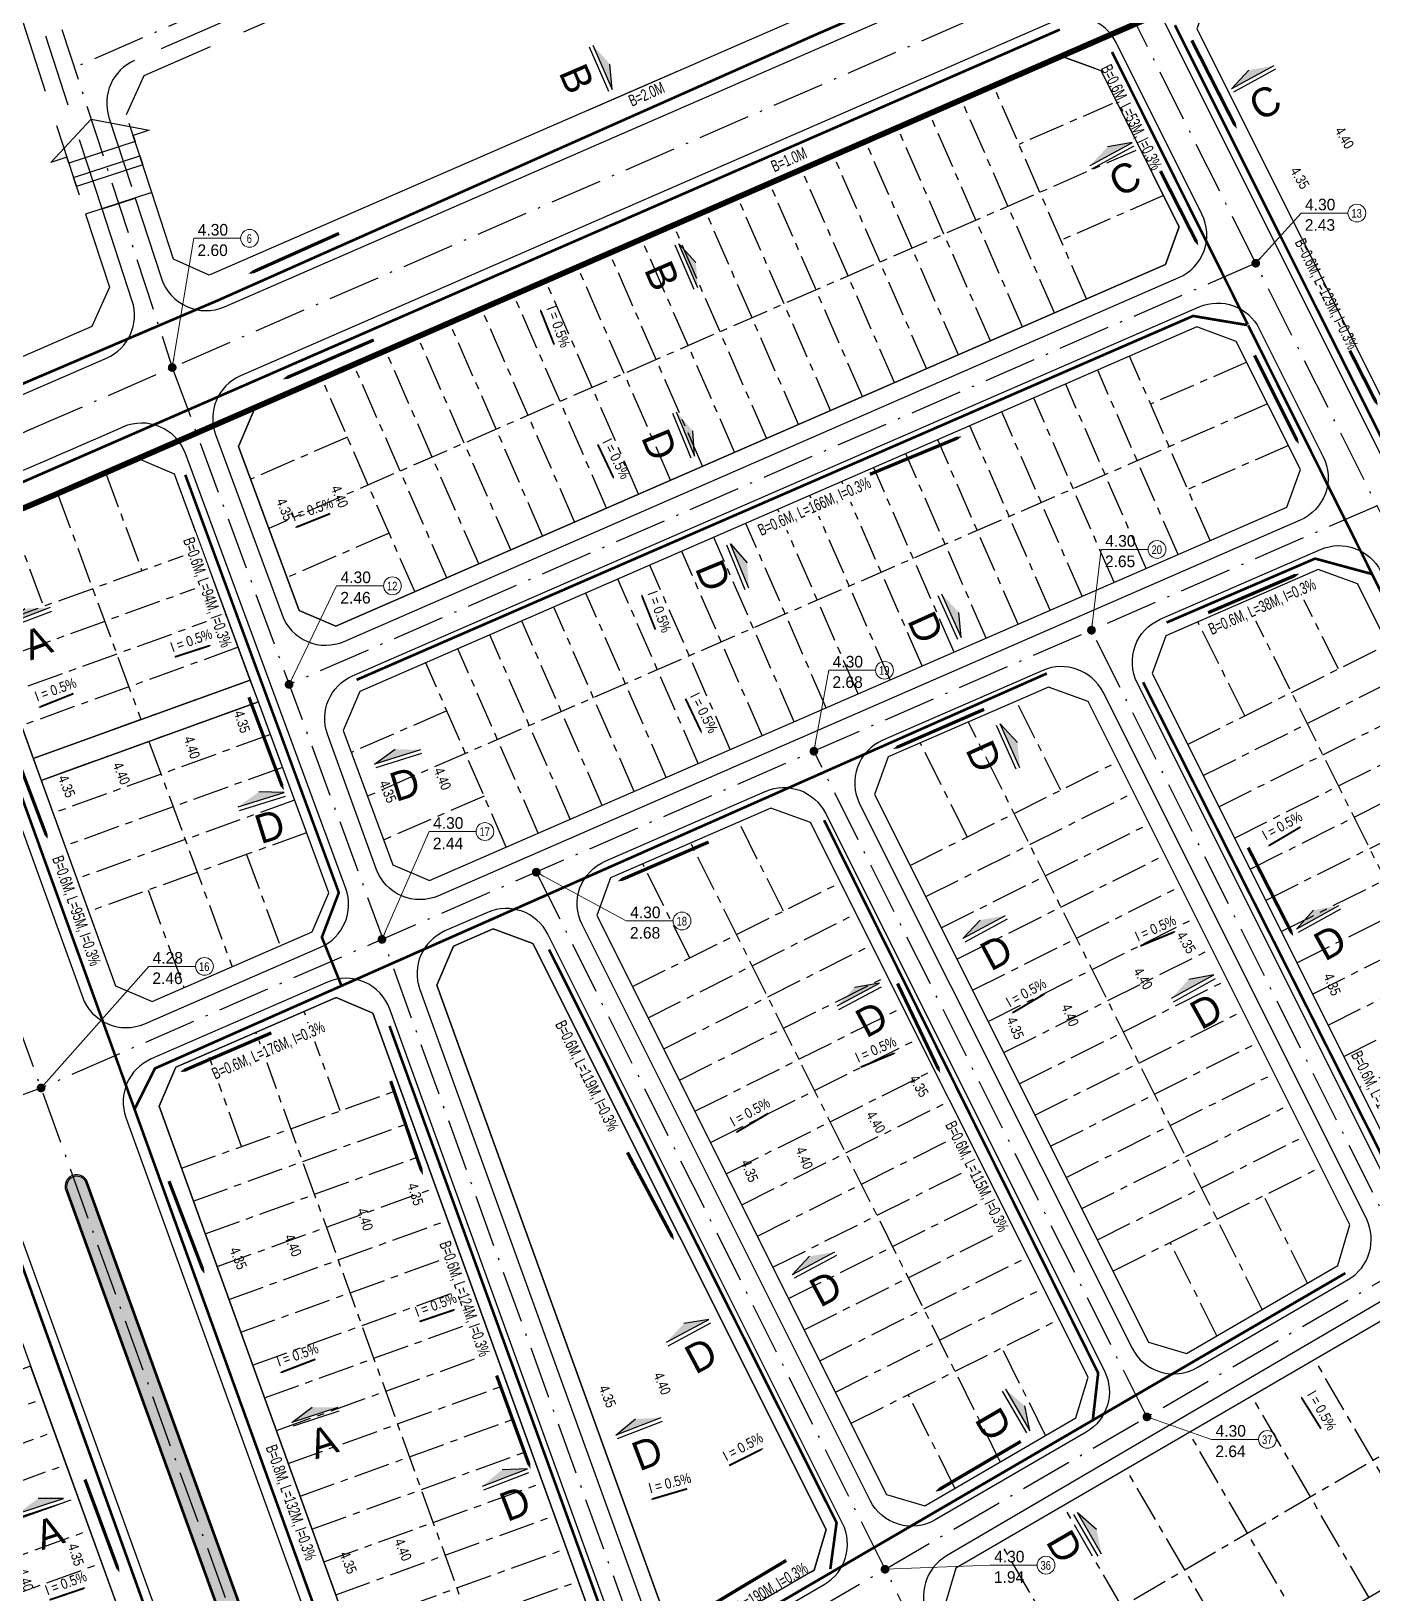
# Model space of a CAD drawing. Header units: metres. Extents: x 563124 to 573994, y 2062953 to 2068466.
# Drawn here: x 568637 to 568867.5, y 2066259.2 to 2066527.8 of the extents above; entities that cross this region are included whole.
import ezdxf
from ezdxf.enums import TextEntityAlignment as Align

# ---------------------------------------------------------------- set-up
doc = ezdxf.new("R2010")
doc.units = ezdxf.units.M
for name, pattern in [('ACAD_ISO10W100', [18.5, 12, -3, 0.5, -3]), ('CENTER', [2, 1.25, -0.25, 0.25, -0.25]), ('HIDDEN', [0.375, 0.25, -0.125])]:
    doc.linetypes.add(name, pattern=pattern)
for name, color, linetype in [('BoThamCo', 94, 'CONTINUOUS'), ('ChiaLo', 128, 'CENTER'), ('datOBt', 42, 'CONTINUOUS'), ('datOlienke', 42, 'CONTINUOUS'), ('do doc SN', 3, 'CONTINUOUS'), ('hacth sdd', 8, 'CONTINUOUS'), ('LogDg', 7, 'CONTINUOUS'), ('LogDg phu', 7, 'CONTINUOUS'), ('MC', 7, 'CONTINUOUS'), ('Nut tim', 7, 'CONTINUOUS'), ('RANHGIOI', 2, 'HIDDEN'), ('thoatnuoc', 3, 'CONTINUOUS'), ('TimDg', 222, 'CONTINUOUS'), ('TNuoc', 7, 'CONTINUOUS'), ('ViaHeS', 32, 'CONTINUOUS'), ('ViaHeSphu', 32, 'CONTINUOUS')]:
    doc.layers.add(name, color=color, linetype=linetype)
doc.layers.add('caodotimduong', color=5, linetype='CONTINUOUS', lineweight=15)
doc.layers.add('TN', color=3, linetype='CONTINUOUS', lineweight=5)
doc.styles.add('IN', font='VHARIALN.ttf')
doc.styles.add('solo', font='VHARIALN.ttf')
doc.styles.add('STYLE3', font='VHBODO.ttf', dxfattribs={"width": 0.8, "height": 2.2})
doc.styles.add('text', font='VHARIALN.ttf')
doc.styles.add('VnBlackH', font='VHBLACK.ttf')
doc.linetypes.add('TN_WATER_SUPPLY', pattern='A,0.5,-0.2,["TN",Standard,S=0.1,R=0,X=-0.1,Y=-0.05],-0.2', length=0.9)
doc.dimstyles.new('kichthuocnut', dxfattribs={"dimtxt": 1.1, "dimasz": 0.5, "dimexe": 0.5, "dimexo": 0.5, "dimgap": 0.5, "dimtad": 1, "dimzin": 0, "dimdsep": 46, "dimtxsty": 'solo', "dimblk": 'BOXFILLED', "dimcen": 0.09, "dimdle": 1, "dimclrd": 256, "dimclre": 256, "dimclrt": 7, "dimadec": 0, "dimazin": 0, "dimtfac": 1, "dimtix": 1, "dimtofl": 0, "dimtmove": 1, "dimatfit": 3, "dimldrblk": 'ARCHTICK', "dimfxl": 1, "dimtfill": 1, "dimtfillclr": 2, "dimtolj": 1, "dimtzin": 0, "dimlwd": -1, "dimlwe": -1, "dimarcsym": 0})

# ---------------------------------------------------------------- blocks, each defined once
blk = doc.blocks.new('b')
at = {"layer": 'MC', "linetype": 'Continuous', "extrusion": (3.39823e-17, -4.39919e-09, 1)}
blk.add_hatch(color=6, dxfattribs=at).paths.add_polyline_path([(-717, 264), (-554, 209), (-880, 209)])
at = {"layer": 'MC', "linetype": 'Continuous', "extrusion": (-3.39823e-17, -4.39919e-09, 1)}
blk.add_hatch(color=6, dxfattribs=at).paths.add_polyline_path([(747, 264), (584, 209), (910, 209)])
at = {"layer": 'MC', "color": 6, "linetype": 'Continuous'}
for p, q in [((-554, 209, 0), (-717, 264, 0)), ((584, 209, 0), (747, 264, 0)), ((-880, 209, 0), (-554, 209, 0)), ((-880, 182, 0), (-554, 182, 0)), ((910, 209, 0), (584, 209, 0)), ((910, 182, 0), (584, 182, 0))]:
    blk.add_line(p, q, dxfattribs=at)
at = {"layer": 'MC', "style": 'VnBlackH'}
for rotation, p in [(0, (-716, -79)), (360, (738, -79))]:
    blk.add_text('b', height=197, rotation=rotation, dxfattribs=at).set_placement(p, align=Align.CENTER)
blk = doc.blocks.new('a')
at = {"layer": 'MC', "linetype": 'Continuous', "extrusion": (3.39823e-17, -4.39919e-09, 1)}
blk.add_hatch(color=6, dxfattribs=at).paths.add_polyline_path([(-964, 96), (-801, 42), (-1127, 42)])
at = {"layer": 'MC', "linetype": 'Continuous', "extrusion": (-3.39823e-17, -4.39919e-09, 1)}
blk.add_hatch(color=6, dxfattribs=at).paths.add_polyline_path([(992, 102), (829, 47), (1155, 47)])
at = {"layer": 'MC', "color": 6, "linetype": 'Continuous'}
for p, q in [((-1127, 42, 0), (-801, 42, 0)), ((-1127, 15, 0), (-801, 15, 0)), ((-801, 42, 0), (-964, 96, 0)), ((829, 47, 0), (992, 102, 0)), ((1155, 47, 0), (829, 47, 0)), ((1155, 20, 0), (829, 20, 0))]:
    blk.add_line(p, q, dxfattribs=at)
at = {"layer": 'MC', "style": 'VnBlackH'}
for rotation, p in [(0, (-963, -246)), (360, (990, -241))]:
    blk.add_text('a', height=197, rotation=rotation, dxfattribs=at).set_placement(p, align=Align.CENTER)
blk = doc.blocks.new('d')
at = {"layer": 'MC', "linetype": 'Continuous', "extrusion": (3.39823e-17, -4.39919e-09, 1)}
blk.add_hatch(color=6, dxfattribs=at).paths.add_polyline_path([(-489, 247), (-326, 193), (-652, 193)])
at = {"layer": 'MC', "linetype": 'Continuous', "extrusion": (-3.39823e-17, -4.39919e-09, 1)}
blk.add_hatch(color=6, dxfattribs=at).paths.add_polyline_path([(600, 247), (437, 193), (763, 193)])
at = {"layer": 'MC', "color": 6, "linetype": 'Continuous'}
for p, q in [((-326, 193, 0), (-489, 247, 0)), ((437, 193, 0), (600, 247, 0)), ((-652, 193, 0), (-326, 193, 0)), ((-652, 166, 0), (-326, 166, 0)), ((763, 193, 0), (437, 193, 0)), ((763, 166, 0), (437, 166, 0))]:
    blk.add_line(p, q, dxfattribs=at)
at = {"layer": 'MC', "style": 'VnBlackH'}
for rotation, p in [(0, (-487, -95)), (360, (593, -95))]:
    blk.add_text('c', height=197, rotation=rotation, dxfattribs=at).set_placement(p, align=Align.CENTER)
blk = doc.blocks.new('e')
at = {"layer": 'MC', "linetype": 'Continuous', "extrusion": (3.39823e-17, -4.39919e-09, 1)}
blk.add_hatch(color=6, dxfattribs=at).paths.add_polyline_path([(-473, 282), (-310, 227), (-636, 227)])
at = {"layer": 'MC', "linetype": 'Continuous', "extrusion": (-3.39823e-17, -4.39919e-09, 1)}
blk.add_hatch(color=6, dxfattribs=at).paths.add_polyline_path([(493, 282), (330, 227), (656, 227)])
at = {"layer": 'MC', "color": 6, "linetype": 'Continuous'}
for p, q in [((-636, 227, 0), (-310, 227, 0)), ((-310, 227, 0), (-473, 282, 0)), ((330, 227, 0), (493, 282, 0)), ((656, 227, 0), (330, 227, 0)), ((-636, 200, 0), (-310, 200, 0)), ((656, 200, 0), (330, 200, 0))]:
    blk.add_line(p, q, dxfattribs=at)
at = {"layer": 'MC', "style": 'VnBlackH'}
for rotation, p in [(0, (-472, -61)), (360, (486, -61))]:
    blk.add_text('d', height=197, rotation=rotation, dxfattribs=at).set_placement(p, align=Align.CENTER)
blk = doc.blocks.new('mt')
at = {"layer": 'TN', "linetype": 'Continuous'}
blk.add_lwpolyline([(6347, 0, 567, 567, 0), (-7039, 0, 2268, 0, 0), (-10714, 0, 0, 0, 0)], format="xyseb", dxfattribs=at)

msp = doc.modelspace()

# ---------------------------------------------------------------- hatches: boundary and pattern name
at = {"layer": 'hacth sdd'}
h = msp.add_hatch(dxfattribs=at)
h.set_pattern_fill('CROSS', color=64, scale=0.05, style=0)
h.set_pattern_definition([(0, (568643.16807, 2066226.03556), (0.3175, 0.3175), [0.15875, -0.47625]), (90, (568643.24745, 2066225.95618), (-0.3175, 0.3175), [0.15875, -0.47625])])
edge = h.paths.add_edge_path()
edge.add_line((568643.168, 2066328.55), (568679.866, 2066227.086))
edge.add_arc((568681.512, 2066227.681), 1.75, 199.88428, 379.88428)
edge.add_line((568683.157, 2066228.276), (568646.459, 2066329.74))
edge.add_arc((568644.814, 2066329.145), 1.75, 19.88428, 199.88428)

# ---------------------------------------------------------------- linework, layer by layer
at = {"layer": 'BoThamCo'}
for points in [[(569047.04, 2066522.156), (569003.939, 2066600.336), (568994.365, 2066603.205), (568982.152, 2066596.774), (568839.8, 2066534.725), (568837.453, 2066528.255), (568885.569, 2066432.051), (568892.172, 2066430.015), (569045.088, 2066515.341)], [(568676.052, 2066412.478), (568674.668, 2066416.231), (568637.34, 2066402.73), (568638.701, 2066398.968)], [(568723.26, 2066370.942), (568716.44, 2066373.416), (568709.621, 2066370.444), (568706.738, 2066363.744), (568746.376, 2066254.151), (568752.398, 2066251.964), (568771.6, 2066263.135), (568773.685, 2066270.122)]]:
    msp.add_lwpolyline(points, close=True, dxfattribs=at)
msp.add_lwpolyline([(568643.168, 2066328.55), (568679.866, 2066227.086, 1), (568683.157, 2066228.276), (568646.459, 2066329.74, 1)], format="xyb", close=True, dxfattribs=at)
at = {"layer": 'caodotimduong', "color": 5, "ltscale": 75}
for centre in [(568864.952, 2066496.546), (568674.539, 2066492.205), (568830.584, 2066438.695), (568699.103, 2066432.433), (568783.725, 2066417.921), (568715.011, 2066390.173), (568748.901, 2066374.794), (568666.779, 2066366.981), (568849.569, 2066285.624), (568811.492, 2066263.994)]:
    msp.add_circle(centre, 1.532, dxfattribs=at)
at = {"layer": 'ChiaLo', "ltscale": 5}
for p, q in [((568839.696, 2066440.232), (568825.878, 2066471.931)), ((568828.695, 2066435.437), (568814.878, 2066467.136)), ((568834.195, 2066437.834), (568820.378, 2066469.534)), ((568823.195, 2066433.039), (568809.378, 2066464.739)), ((568817.695, 2066430.642), (568803.878, 2066462.341)), ((568812.195, 2066428.245), (568798.377, 2066459.944)), ((568806.694, 2066425.847), (568792.877, 2066457.546)), ((568801.194, 2066423.45), (568787.377, 2066455.149)), ((568795.694, 2066421.052), (568781.877, 2066452.751)), ((568790.194, 2066418.655), (568776.377, 2066450.354)), ((568784.694, 2066416.257), (568770.876, 2066447.957)), ((568773.693, 2066411.462), (568759.876, 2066443.162)), ((568779.193, 2066413.86), (568765.376, 2066445.559)), ((568768.193, 2066409.065), (568754.376, 2066440.764)), ((568762.693, 2066406.667), (568748.876, 2066438.367)), ((568757.193, 2066404.27), (568743.375, 2066435.969)), ((568751.692, 2066401.873), (568737.875, 2066433.572)), ((568746.192, 2066399.475), (568732.375, 2066431.174)), ((568740.692, 2066397.078), (568726.875, 2066428.777)), ((568735.192, 2066394.68), (568721.375, 2066426.379)), ((568724.191, 2066389.885), (568710.374, 2066421.585)), ((568729.692, 2066392.283), (568715.874, 2066423.982)), ((568718.691, 2066387.488), (568704.874, 2066419.187))]:
    msp.add_line(p, q, dxfattribs=at)
for points in [[(568818.443, 2066481.781), (568802.46, 2066518.449)], [(568812.943, 2066479.383), (568796.96, 2066516.051)], [(568823.62, 2066515.672), (568806.856, 2066508.365)], [(568807.443, 2066476.986), (568791.46, 2066513.654)], [(568801.943, 2066474.588), (568785.96, 2066511.256)], [(568827.652, 2066507.612), (568677.842, 2066442.312)], [(568796.443, 2066472.191), (568780.46, 2066508.859)], [(568790.942, 2066469.793), (568774.959, 2066506.461)], [(568785.442, 2066467.396), (568769.459, 2066504.064)], [(568779.942, 2066464.999), (568763.959, 2066501.667)], [(568831.683, 2066499.551), (568814.048, 2066491.864)], [(568768.942, 2066460.204), (568752.959, 2066496.872)], [(568774.442, 2066462.601), (568758.459, 2066499.269)], [(568763.441, 2066457.806), (568747.458, 2066494.474)], [(568757.941, 2066455.409), (568741.958, 2066492.077)], [(568752.441, 2066453.011), (568736.458, 2066489.679)], [(568746.941, 2066450.614), (568730.958, 2066487.282)], [(568741.441, 2066448.216), (568725.458, 2066484.884)], [(568735.94, 2066445.819), (568719.957, 2066482.487)], [(568730.44, 2066443.421), (568714.457, 2066480.089)], [(568719.44, 2066438.627), (568703.457, 2066475.295)], [(568724.94, 2066441.024), (568708.957, 2066477.692)], [(568713.94, 2066436.229), (568697.957, 2066472.897)], [(568708.439, 2066433.832), (568692.456, 2066470.5)], [(568846.017, 2066470.892), (568829.475, 2066463.681)], [(568702.939, 2066431.434), (568686.956, 2066468.102)], [(568849.601, 2066463.727), (568694.82, 2066396.26)], [(568691.352, 2066458.018), (568674.724, 2066450.771)], [(568853.184, 2066456.562), (568835.868, 2066449.014)], [(568649.793, 2066451.903), (568656.022, 2066435.008)], [(568641.529, 2066448.302), (568655.86, 2066409.428)], [(568633.24, 2066444.766), (568639.095, 2066428.886)], [(568698.544, 2066441.518), (568680.961, 2066433.854)], [(568666.366, 2066438.75), (568629.178, 2066425.299)], [(568668.442, 2066433.12), (568631.218, 2066419.657)], [(568861.782, 2066418.135), (568854.13, 2066433.433)], [(568893.709, 2066334.178), (568845.868, 2066429.832)], [(568670.517, 2066427.49), (568633.259, 2066414.014)], [(568845.683, 2066410.083), (568837.607, 2066426.231)], [(568672.593, 2066421.86), (568635.3, 2066408.372)], [(568835.845, 2066405.162), (568870.278, 2066422.384)], [(568674.668, 2066416.231), (568637.34, 2066402.73)], [(568838.529, 2066399.796), (568872.962, 2066417.018)], [(568676.052, 2066412.478), (568638.701, 2066398.968)], [(568708.47, 2066410.937), (568692.048, 2066403.779)], [(568814.054, 2066397.313), (568806.395, 2066412.626)], [(568841.213, 2066394.43), (568875.646, 2066411.652)], [(568848.673, 2066307.976), (568798.134, 2066409.025)], [(568678.127, 2066406.848), (568640.742, 2066393.326)], [(568657.244, 2066405.675), (568671.526, 2066366.933)], [(568797.955, 2066389.262), (568789.872, 2066405.424)], [(568843.897, 2066389.064), (568878.33, 2066406.285)], [(568680.203, 2066401.218), (568642.782, 2066387.684)], [(568788.117, 2066384.341), (568823.892, 2066402.234)], [(568846.58, 2066383.697), (568881.014, 2066400.919)], [(568682.278, 2066395.588), (568644.823, 2066382.041)], [(568714.863, 2066396.27), (568697.592, 2066388.741)], [(568790.801, 2066378.975), (568826.576, 2066396.868)], [(568849.264, 2066378.331), (568883.698, 2066395.553)], [(568684.354, 2066389.959), (568646.864, 2066376.399)], [(568766.327, 2066376.492), (568758.661, 2066391.819)], [(568793.485, 2066373.609), (568829.26, 2066391.501)], [(568851.948, 2066372.965), (568886.382, 2066390.187)], [(568803.637, 2066281.774), (568750.399, 2066388.218)], [(568674.009, 2066386.217), (568679.791, 2066370.534)], [(568750.228, 2066368.44), (568742.137, 2066384.617)], [(568796.169, 2066368.242), (568831.944, 2066386.135)], [(568854.632, 2066367.599), (568889.066, 2066384.82)], [(568740.39, 2066363.52), (568776.165, 2066381.413)], [(568657.082, 2066380.095), (568663.262, 2066363.332)], [(568798.853, 2066362.876), (568834.628, 2066380.769)], [(568857.316, 2066362.232), (568891.75, 2066379.454)], [(568743.074, 2066358.153), (568778.849, 2066376.046)], [(568801.537, 2066357.51), (568837.312, 2066375.403)], [(568860, 2066356.866), (568894.433, 2066374.088)], [(568745.758, 2066352.787), (568781.533, 2066370.68)], [(568804.221, 2066352.144), (568839.996, 2066370.036)], [(568862.684, 2066351.5), (568897.117, 2066368.722)], [(568748.442, 2066347.421), (568784.217, 2066365.314)], [(568806.905, 2066346.777), (568842.68, 2066364.67)], [(568865.368, 2066346.134), (568899.801, 2066363.355)], [(568751.126, 2066342.055), (568786.9, 2066359.948)], [(568690.097, 2066342.131), (568683.91, 2066359.237)], [(568809.589, 2066341.411), (568845.364, 2066359.304)], [(568719.963, 2066233.093), (568675.643, 2066355.633)], [(568753.809, 2066336.689), (568789.584, 2066354.581)], [(568673.17, 2066336.008), (568667.375, 2066352.03)], [(568812.273, 2066336.045), (568848.048, 2066353.938)], [(568756.493, 2066331.322), (568792.268, 2066349.215)], [(568814.956, 2066330.679), (568850.731, 2066348.571)], [(568662.826, 2066332.267), (568700.441, 2066345.872)], [(568759.177, 2066325.956), (568794.952, 2066343.849)], [(568817.64, 2066325.312), (568853.415, 2066343.205)], [(568664.866, 2066326.625), (568702.482, 2066340.23)], [(568761.861, 2066320.59), (568797.636, 2066338.483)], [(568820.324, 2066319.946), (568856.099, 2066337.839)], [(568666.907, 2066320.982), (568704.522, 2066334.587)], [(568764.545, 2066315.224), (568800.32, 2066333.116)], [(568823.008, 2066314.58), (568858.783, 2066332.473)], [(568668.948, 2066315.34), (568706.563, 2066328.945)], [(568767.229, 2066309.857), (568803.004, 2066327.75)], [(568856.468, 2066312.511), (568848.945, 2066327.552)], [(568670.989, 2066309.698), (568708.604, 2066323.303)], [(568769.913, 2066304.491), (568805.688, 2066322.384)], [(568840.878, 2066303.441), (568832.846, 2066319.5)], [(568673.029, 2066304.056), (568710.645, 2066317.66)], [(568772.597, 2066299.125), (568808.372, 2066317.018)], [(568800.658, 2066243.019), (568924.075, 2066314.823)], [(568675.07, 2066298.413), (568712.685, 2066312.018)], [(568775.281, 2066293.759), (568811.056, 2066311.651)], [(568677.111, 2066292.771), (568714.726, 2066306.376)], [(568777.965, 2066288.392), (568813.74, 2066306.285)], [(568679.152, 2066287.129), (568716.767, 2066300.734)], [(568811.432, 2066286.309), (568803.902, 2066301.365)], [(568877.813, 2066264.769), (568857.698, 2066299.344)], [(568601.281, 2066278.979), (568638.896, 2066292.583)], [(568681.192, 2066281.486), (568718.808, 2066295.091)], [(568795.842, 2066277.239), (568787.803, 2066293.313)], [(568867.009, 2066258.483), (568846.894, 2066293.058)], [(568683.233, 2066275.844), (568720.848, 2066289.449)], [(568603.322, 2066273.336), (568640.937, 2066286.941)], [(568856.204, 2066252.197), (568836.089, 2066286.772)], [(568685.274, 2066270.202), (568722.889, 2066283.807)], [(568605.363, 2066267.694), (568642.978, 2066281.299)], [(568845.4, 2066245.911), (568825.285, 2066280.486)], [(568687.315, 2066264.56), (568724.93, 2066278.164)], [(568607.403, 2066262.052), (568645.019, 2066275.657)], [(568834.595, 2066239.625), (568814.48, 2066274.2)], [(568689.355, 2066258.917), (568726.97, 2066272.522)], [(568609.444, 2066256.409), (568647.059, 2066270.014)], [(568691.396, 2066253.275), (568729.011, 2066266.88)], [(568823.791, 2066233.339), (568803.676, 2066267.914)], [(568611.485, 2066250.767), (568649.1, 2066264.372)], [(568693.437, 2066247.633), (568731.052, 2066261.238)]]:
    msp.add_lwpolyline(points, dxfattribs=at)
at = {"layer": 'datOBt'}
msp.add_lwpolyline([(568928.717, 2066294.385), (568930.802, 2066301.371), (568917.347, 2066328.274), (568910.789, 2066330.232), (568796.015, 2066263.457), (568793.93, 2066256.471), (568807.386, 2066229.568), (568813.944, 2066227.61)], close=True, dxfattribs=at)
at = {"layer": 'datOlienke'}
for points in [[(568832.027, 2066487.702), (568834.374, 2066494.171), (568820.93, 2066521.052), (568814.109, 2066523.526), (568675.496, 2066463.107), (568672.642, 2066456.418), (568683.043, 2066428.207), (568689.356, 2066425.513)], [(568852.892, 2066445.984), (568855.239, 2066452.454), (568844.222, 2066474.48), (568837.402, 2066476.954), (568693.513, 2066414.235), (568690.659, 2066407.546), (568699.182, 2066384.429), (568705.495, 2066381.736)], [(568865.087, 2066432.763), (568858.267, 2066435.237), (568832.092, 2066423.827), (568829.745, 2066417.357), (568874.151, 2066328.572), (568880.71, 2066326.615), (568905.41, 2066340.985), (568907.495, 2066347.972)], [(568818.73, 2066412.556), (568811.91, 2066415.03), (568784.358, 2066403.02), (568782.011, 2066396.551), (568829.115, 2066302.37), (568835.673, 2066300.413), (568861.673, 2066315.539), (568863.758, 2066322.526)], [(568688.163, 2066379.627), (568676.052, 2066412.478), (568638.701, 2066398.968), (568651.478, 2066363.641), (568657.763, 2066360.936), (568685.308, 2066372.938)], [(568770.995, 2066391.749), (568764.175, 2066394.223), (568736.623, 2066382.214), (568734.276, 2066375.744), (568784.078, 2066276.168), (568790.637, 2066274.211), (568816.637, 2066289.337), (568818.722, 2066296.324)], [(568735.833, 2066248.018), (568695.715, 2066358.939), (568689.431, 2066361.643), (568661.854, 2066349.623), (568658.972, 2066342.923), (568700.692, 2066227.573), (568706.715, 2066225.385), (568733.212, 2066240.801)], [(568636.856, 2066298.226), (568599.24, 2066284.621), (568615.566, 2066239.483), (568653.181, 2066253.087)]]:
    msp.add_lwpolyline(points, close=True, dxfattribs=at)
msp.add_lwpolyline([(568661.623, 2066451.615), (568655.31, 2066454.308), (568642.331, 2066448.651, -0.0014745), (568640.642, 2066447.92), (568640.642, 2066447.92, -0.0018883), (568628.214, 2066442.646), (568625.302, 2066436.014), (568637.34, 2066402.73), (568674.668, 2066416.231)], format="xyb", close=True, dxfattribs=at)
at = {"layer": 'do doc SN', "color": 7}
for points in [[(568726.924, 2066473.938, 0.332, 0.332, 0), (568724.851, 2066479.13, 0.83, 0, 0), (568724.488, 2066480.04, 0, 0, 0)], [(568734.42, 2066456.741, 0.332, 0.332, 0), (568736.812, 2066451.689, 0.83, 0, 0), (568737.232, 2066450.803, 0, 0, 0)], [(568688.402, 2066444.855, 0.332, 0.332, 0), (568683.21, 2066442.782, 0.83, 0, 0), (568682.301, 2066442.419, 0, 0, 0)], [(568744.324, 2066424.908, 0.332, 0.332, 0), (568742.252, 2066430.1, 0.83, 0, 0), (568741.888, 2066431.01, 0, 0, 0)], [(568644.258, 2066413.9, 0.332, 0.332, 0), (568639.066, 2066411.827, 0.83, 0, 0), (568638.157, 2066411.463, 0, 0, 0)], [(568749.504, 2066413.026, 0.332, 0.332, 0), (568751.896, 2066407.973, 0.83, 0, 0), (568752.316, 2066407.088, 0, 0, 0)], [(568855.259, 2066390.961, 0.332, 0.332, 0), (568850.448, 2066388.114, 0.83, 0, 0), (568849.605, 2066387.615, 0, 0, 0)], [(568827.718, 2066370.491, 0.332, 0.332, 0), (568832.882, 2066372.633, 0.83, 0, 0), (568833.787, 2066373.008, 0, 0, 0)], [(568811.221, 2066362.24, 0.332, 0.332, 0), (568806.41, 2066359.393, 0.83, 0, 0), (568805.567, 2066358.894, 0, 0, 0)], [(568779.619, 2066349.644, 0.332, 0.332, 0), (568784.782, 2066351.786, 0.83, 0, 0), (568785.687, 2066352.161, 0, 0, 0)], [(568763.737, 2066341.701, 0.332, 0.332, 0), (568758.926, 2066338.854, 0.83, 0, 0), (568758.083, 2066338.355, 0, 0, 0)], [(568685.856, 2066299.414, 0.332, 0.332, 0), (568680.638, 2066297.409, 0.83, 0, 0), (568679.723, 2066297.058, 0, 0, 0)], [(568858.785, 2066287.454, 0.332, 0.332, 0), (568855.819, 2066292.192, 0.83, 0, 0), (568855.299, 2066293.022, 0, 0, 0)], [(568756.999, 2066281.134, 0.332, 0.332, 0), (568761.997, 2066283.639, 0.83, 0, 0), (568762.873, 2066284.078, 0, 0, 0)], [(568749.799, 2066277.134, 0.332, 0.332, 0), (568744.436, 2066275.555, 0.83, 0, 0), (568743.497, 2066275.279, 0, 0, 0)], [(568640.153, 2066258.024, 0.332, 0.332, 0), (568645.447, 2066259.821, 0.83, 0, 0), (568646.374, 2066260.136, 0, 0, 0)]]:
    msp.add_lwpolyline(points, format="xyseb", dxfattribs=at)
at = {"layer": 'LogDg', "ltscale": 0.75}
for points in [[(568643.108, 2066506.16), (568640.385, 2066505.271), (568647.312, 2066512.698), (568657.26, 2066510.783), (568654.538, 2066509.894), (568654.877, 2066508.857), (568643.446, 2066505.123)], [(568656.183, 2066504.818), (568644.775, 2066501.093), (568644.244, 2066502.639), (568655.675, 2066506.373)]]:
    msp.add_lwpolyline(points, close=True, dxfattribs=at)
at = {"layer": 'LogDg'}
msp.add_lwpolyline([(568589.872, 2066325.224), (568620.904, 2066336.448, -0.4142136), (568631.148, 2066331.646), (568673.753, 2066213.85, -0.4210432), (568668.776, 2066203.545), (568637.482, 2066193.043, -0.4074168), (568627.414, 2066197.906), (568585.07, 2066314.98, -0.4142136)], format="xyb", close=True, dxfattribs=at)
at = {"layer": 'LogDg phu', "linetype": 'HIDDEN', "ltscale": 50}
for points in [[(568649.179, 2066497.271), (568613.59, 2066606.254, 0.4230605), (568603.274, 2066611.297), (568575.864, 2066601.423, 0.4054216), (568568.524, 2066586.408), (568591.745, 2066515.302)], [(568806.842, 2066566.175), (568801.648, 2066578.092, 0.4142136), (568791.117, 2066582.229), (568654.769, 2066522.797, 0.386536), (568650.361, 2066512.98), (568654.883, 2066499.133)]]:
    msp.add_lwpolyline(points, format="xyb", dxfattribs=at)
at = {"layer": 'thoatnuoc', "color": 7, "linetype": 'TN_WATER_SUPPLY', "ltscale": 10, "const_width": 0.455}
for points in [[(569089.947, 2066677.504), (569014.708, 2066636.826), (568972.582, 2066614.364), (568771.285, 2066526.969), (568668.95, 2066481.47), (568623.024, 2066461.849)], [(568813.872, 2066528.11), (568629.253, 2066447.548), (568623.024, 2066461.849)]]:
    msp.add_lwpolyline(points, dxfattribs=at)
at = {"layer": 'thoatnuoc', "linetype": 'TN_WATER_SUPPLY', "ltscale": 10, "const_width": 0.455}
for points in [[(568833.66, 2066528.851), (568891.431, 2066413.416)], [(568822.846, 2066524.247), (568846.195, 2066477.368)], [(568692.945, 2066416.266), (568836.783, 2066478.85), (568846.049, 2066477.296)], [(568663.482, 2066451.533), (568689.889, 2066379.671), (568686.971, 2066371.996), (568690.344, 2066363.657)], [(568832.226, 2066426.121), (568857.768, 2066437.122), (568867.548, 2066434.466)], [(568622.691, 2066431.223), (568654.801, 2066342.305)], [(568597.083, 2066422.308), (568679.395, 2066193.107)], [(568811.637, 2066417.362), (568658.282, 2066349.438), (568654.691, 2066342.265)], [(568828.191, 2066415.845), (568872.744, 2066327.504), (568880.907, 2066324.592), (568912.979, 2066343.112)], [(568773.348, 2066392.109), (568820.463, 2066297.051), (568819.517, 2066288.729)], [(568726.031, 2066369.882), (568775.482, 2066271.311), (568774.406, 2066263.324)], [(568698.603, 2066356.733), (568737.634, 2066248.988), (568736.066, 2066240.259)]]:
    msp.add_lwpolyline(points, dxfattribs=at)
at = {"layer": 'thoatnuoc', "color": 4, "linetype": 'TN_WATER_SUPPLY', "ltscale": 10, "const_width": 0.455}
for points in [[(568846.247, 2066477.263), (568934.929, 2066299.204)], [(568654.763, 2066342.409), (568699.309, 2066219.053)], [(568862.971, 2066314.219), (568705.665, 2066222.619), (568699.371, 2066219.075)]]:
    msp.add_lwpolyline(points, dxfattribs=at)
at = {"layer": 'TimDg', "linetype": 'ACAD_ISO10W100', "ltscale": 0.75}
msp.add_lwpolyline([(569091.243, 2064877.603), (569098.083, 2065004.259, 0.1155759), (569076.661, 2065124.595), (568731.759, 2066088.757), (568594.342, 2066468.69), (568350.743, 2067214.647), (568115.139, 2067803.004)], format="xyb", dxfattribs=at)
for points in [[(568980.347, 2066667.984), (568707.028, 2066548.849), (568644.406, 2066521.552)], [(568578.507, 2066324.304), (568638.692, 2066346.072)]]:
    msp.add_lwpolyline(points, dxfattribs=at)
at = {"layer": 'ViaHeS'}
msp.add_lwpolyline([(568636.636, 2066195.923), (568630.196, 2066199.034), (568587.891, 2066316.001), (568590.892, 2066322.403), (568619.104, 2066332.607), (568625.506, 2066329.606), (568668.127, 2066211.764), (568665.088, 2066205.471)], close=True, dxfattribs=at)
at = {"layer": 'ViaHeSphu', "linetype": 'HIDDEN', "ltscale": 50}
for points in [[(568597.448, 2066517.165), (568575.215, 2066585.249), (568579.627, 2066594.275), (568605.987, 2066603.771), (568612.244, 2066600.712), (568646.327, 2066496.34)], [(568657.735, 2066500.065), (568653.354, 2066513.478), (568656.386, 2066520.229), (568709.426, 2066543.348), (568792.316, 2066579.479), (568798.897, 2066576.894), (568804.092, 2066564.976)]]:
    msp.add_lwpolyline(points, dxfattribs=at)

# ---------------------------------------------------------------- block references
at = {"layer": 'MC', "zscale": 0.0254}
for name, p, xscale, yscale, rotation in [('b', (568737.592, 2066502.782), 0.02539999999927571, 0.02540000000385007, 293.4168342052129), ('d', (568835.963, 2066508.334), 0.02539999999891114, 0.02540000000048792, 28.49118495324862), ('e', (568748.716, 2066445.244), 0.0254, 0.0254, 292.3528782080355), ('a', (568613.265, 2066417.12), 0.02540000000407145, 0.02540000000034541, 20.87141117365204), ('e', (568794.895, 2066413.975), 0.0254, 0.0254, 294.2871121066483), ('e', (568689.745, 2066393.753), 0.0254, 0.0254, 17.38963917415964), ('e', (568850.015, 2066364.296), 0.0254, 0.0254, 29.02536337354366), ('e', (568792.533, 2066362.729), 0.0254, 0.0254, 28.20873173610591), ('e', (568763.177, 2066304.895), 0.0254, 0.0254, 28.18866834822792), ('e', (568807.695, 2066277.391), 0.0254, 0.0254, 300.2215711674122), ('a', (568662.204, 2066280.82), 0.0254, 0.0254, 18.21907401625137), ('e', (568731.738, 2066277.989), 0.0254, 0.0254, 20.91966373651205)]:
    msp.add_blockref(name, p, dxfattribs=dict(at, xscale=xscale, yscale=yscale, rotation=rotation))
at = {"layer": 'thoatnuoc', "zscale": 0.001}
for p, xscale, yscale, rotation in [((568839.448, 2066520.583), 0.001, 0.001, 116.9680410163411), ((568832.848, 2066500.482), 0.0009999999999995377, 0.0009999999999994458, 116.9442591365551), ((568684.131, 2066490.452), 0.001, 0.001, 24.08854180984965), ((568863.689, 2066472.989), 0.001, 0.001, 116.9447171762888), ((568690.07, 2066472.196), 0.001, 0.001, 23.45620507626856), ((568850.189, 2066466.378), 0.001, 0.001, 116.592162909302), ((568787.085, 2066454.05), 0.001, 0.001, 202.5089187495677), ((568845.202, 2066430.314), 0.001, 0.001, 203.2179429546566), ((568676.652, 2066407.321), 0.001, 0.001, 110.49499242855), ((568795.033, 2066408.659), 0.001, 0.001, 23.5694099467988), ((568636.048, 2066398.895), 0.001, 0.001, 110.7187600183071), ((568747.656, 2066385.853), 0.001, 0.001, 23.34401779122539), ((568849.142, 2066381.748), 0.001, 0.001, 117.0080889780543), ((568788.7, 2066358.313), 0.0009999998544443962, 0.0009999998544443962, 115.540492037595), ((568672.459, 2066353.036), 0.001, 0.001, 23.27981228575693), ((568700.866, 2066341.256), 0.001, 0.001, 108.9567925208219), ((568742.5, 2066329.373), 0.001, 0.001, 118.0078050911291), ((568662.953, 2066324.107), 0.001, 0.001, 110.93096405565), ((568719.192, 2066290.64), 0.001, 0.001, 110.0050293051656), ((568801.689, 2066282.055), 0.001, 0.001, 30.48812455181931), ((568648.438, 2066272.772), 0.001, 0.001, 110.3047904649203), ((568761.377, 2066261.549), 0.001000000000000053, 0.0009999999999998899, 30.9332790395058)]:
    msp.add_blockref('mt', p, dxfattribs=dict(at, xscale=xscale, yscale=yscale, rotation=rotation))

# ---------------------------------------------------------------- texts
at = {"layer": 'caodotimduong', "color": 7, "ltscale": 75, "style": 'STYLE3'}
for s, p in [('4.30', (568858.647, 2066497.017)), ('4.30', (568668.234, 2066492.676)), ('2.43', (568858.603, 2066493.503)), ('2.60', (568668.19, 2066489.162)), ('4.30', (568824.279, 2066439.166)), ('2.65', (568824.235, 2066435.652)), ('4.30', (568692.798, 2066432.904)), ('2.46', (568692.754, 2066429.39)), ('4.30', (568777.42, 2066418.392)), ('2.68', (568777.376, 2066414.878)), ('4.30', (568708.706, 2066390.644)), ('2.44', (568708.662, 2066387.13)), ('4.30', (568742.597, 2066375.265)), ('2.68', (568742.552, 2066371.751)), ('4.28', (568660.475, 2066367.452)), ('2.46', (568660.43, 2066363.938)), ('4.30', (568843.264, 2066286.095)), ('2.64', (568843.22, 2066282.581)), ('4.30', (568805.187, 2066264.465)), ('1.94', (568805.143, 2066260.951))]:
    msp.add_text(s, height=2, rotation=359.99998, dxfattribs=at).set_placement(p, align=Align.CENTER)
at = {"layer": 'do doc SN', "color": 7, "style": 'IN'}
for s, rotation, p in [('4.40', 300.29631, (568861.091, 2066510.747)), ('4.35', 300.29631, (568853.432, 2066503.835)), ('i = 0.5%%%', 290.08818, (568725.539, 2066480.205)), ('i = 0.5%%%', 297.01516, (568735.139, 2066457.206)), ('4.40', 292.26791, (568688.496, 2066449.269)), ('4.35', 292.26791, (568679.081, 2066447.047)), ('i = 0.5%%%', 20.09221, (568682.136, 2066443.47)), ('i = 0.5%%%', 290.08818, (568742.94, 2066431.175)), ('i = 0.5%%%', 20.09221, (568637.992, 2066412.514)), ('i = 0.5%%%', 297.01516, (568750.223, 2066413.49)), ('4.35', 288.20624, (568671.817, 2066410.646)), ('4.40', 288.20624, (568663.212, 2066406.224)), ('4.40', 292.26791, (568650.969, 2066401.655)), ('4.40', 292.26791, (568706.189, 2066400.74)), ('4.35', 292.26791, (568641.554, 2066399.433)), ('4.35', 292.26791, (568696.774, 2066398.518)), ('i = 0.5%%%', 28.94183, (568849.28, 2066388.628)), ('i = 0.5%%%', 24.20181, (568827.289, 2066371.232)), ('4.35', 300.87573, (568833.867, 2066372.325)), ('4.40', 300.87573, (568826.441, 2066366.124)), ('4.35', 292.26791, (568859.179, 2066365.365)), ('i = 0.5%%%', 28.94183, (568805.243, 2066359.907)), ('4.40', 292.26791, (568814.103, 2066360.078)), ('4.35', 292.26791, (568804.688, 2066357.856)), ('i = 0.5%%%', 24.20181, (568779.19, 2066350.385)), ('4.35', 300.87573, (568787.919, 2066347.631)), ('i = 0.5%%%', 28.94183, (568757.759, 2066339.369)), ('4.40', 300.87573, (568780.493, 2066341.43)), ('4.40', 292.26791, (568768.407, 2066335.51)), ('4.35', 292.26791, (568758.992, 2066333.288)), ('4.35', 287.50065, (568701.656, 2066329.397)), ('4.40', 287.50065, (568692.998, 2066325.082)), ('4.40', 292.26791, (568680.467, 2066320.484)), ('4.35', 292.26791, (568671.053, 2066318.263)), ('i = 0.5%%%', 19.34103, (568679.572, 2066298.111)), ('4.40', 292.26791, (568743.96, 2066296.722)), ('4.35', 292.26791, (568734.546, 2066294.5)), ('i = 0.5%%%', 300.37755, (568856.304, 2066293.372)), ('i = 0.5%%%', 28.2999, (568756.519, 2066281.843)), ('i = 0.5%%%', 14.73125, (568743.431, 2066276.341)), ('4.35', 287.50065, (568643.273, 2066267.407)), ('4.35', 292.26791, (568689.974, 2066265.91)), ('4.40', 292.26791, (568699.389, 2066268.132)), ('4.40', 287.50065, (568634.614, 2066263.092)), ('i = 0.5%%%', 20.42752, (568639.774, 2066258.792))]:
    msp.add_text(s, height=1.75, rotation=rotation, dxfattribs=at).set_placement(p)
at = {"layer": 'Nut tim', "color": 7, "ltscale": 75, "style": 'STYLE3', "width": 0.8}
for s, p in [('13', (568864.91, 2066495.754)), ('6', (568674.497, 2066491.414)), ('20', (568830.542, 2066437.903)), ('12', (568699.061, 2066431.642)), ('19', (568783.683, 2066417.129)), ('17', (568714.969, 2066389.381)), ('18', (568748.859, 2066374.002)), ('16', (568666.737, 2066366.189)), ('37', (568849.527, 2066284.833)), ('36', (568811.45, 2066263.202))]:
    msp.add_text(s, height=1.5, rotation=0.00002, dxfattribs=at).set_placement(p, align=Align.CENTER)

# ---------------------------------------------------------------- leaders
at = {"layer": 'caodotimduong', "color": 5, "ltscale": 75}
for points in [[(568847.56, 2066487.927), (568855.361, 2066496.546), (568863.42, 2066496.546)], [(568661.245, 2066469.986), (568664.948, 2066492.205), (568673.007, 2066492.205)], [(568819.313, 2066424.802), (568820.993, 2066438.695), (568829.052, 2066438.695)], [(568681.342, 2066415.475), (568689.512, 2066432.433), (568697.571, 2066432.433)], [(568771.579, 2066403.995), (568774.134, 2066417.921), (568782.193, 2066417.921)], [(568697.302, 2066371.619), (568705.42, 2066390.173), (568713.479, 2066390.173)], [(568723.831, 2066383.183), (568739.311, 2066374.794), (568747.369, 2066374.794)], [(568638.692, 2066346.072), (568657.189, 2066366.981), (568665.248, 2066366.981)], [(568828.844, 2066289.498), (568839.978, 2066285.624), (568848.037, 2066285.624)], [(568783.808, 2066263.296), (568801.901, 2066263.994), (568809.96, 2066263.994)]]:
    msp.add_leader(points, dimstyle='kichthuocnut', override={"dimasz": 1.5, "dimclrd": 5, "dimldrblk": 'Dot'}, dxfattribs=at)

# ---------------------------------------------------------------- next in the draw order: wipeouts: each hides what was drawn before it
for points in [[(568733.932, 2066511.09), (568753.157, 2066519.602), (568751.8, 2066522.666), (568732.576, 2066514.154)], [(568819.88, 2066521.617), (568829.267, 2066502.804), (568832.265, 2066504.3), (568822.879, 2066523.113)], [(568758.41, 2066499.821), (568777.635, 2066508.333), (568776.278, 2066511.397), (568757.054, 2066502.885)], [(568853.419, 2066491.239), (568862.806, 2066472.426), (568865.804, 2066473.922), (568856.418, 2066492.735)], [(568762.774, 2066440.196), (568781.999, 2066448.708), (568780.642, 2066451.772), (568761.418, 2066443.26)], [(568662.081, 2066440.616), (568669.108, 2066420.8), (568672.266, 2066421.92), (568665.239, 2066441.736)], [(568839.782, 2066422.95), (568859.007, 2066431.462), (568857.65, 2066434.526), (568838.426, 2066426.014)], [(568639.56, 2066385.852), (568646.587, 2066366.036), (568649.745, 2066367.156), (568642.718, 2066386.972)], [(568668.873, 2066346.69), (568688.138, 2066355.111), (568686.796, 2066358.182), (568667.531, 2066349.76)], [(568726.237, 2066356.755), (568735.624, 2066337.943), (568738.622, 2066339.439), (568729.236, 2066358.252)], [(568863.108, 2066351.511), (568872.495, 2066332.698), (568875.493, 2066334.194), (568866.107, 2066353.007)], [(568793.319, 2066339.461), (568802.706, 2066320.648), (568805.704, 2066322.144), (568796.317, 2066340.957)], [(568706.319, 2066319.117), (568713.345, 2066299.301), (568716.504, 2066300.421), (568709.477, 2066320.237)], [(568676.453, 2066284.073), (568683.48, 2066264.257), (568686.638, 2066265.377), (568679.611, 2066285.193)], [(568753.224, 2066251.509), (568771.311, 2066262.228), (568769.603, 2066265.111), (568751.516, 2066254.392)]]:
    msp.add_wipeout(points).translate(0, 0, 0).dxf.layer = 'TNuoc'

# ---------------------------------------------------------------- next in the draw order: linework, layer by layer
at = {"layer": 'do doc SN', "color": 7}
for points in [[(568661.678, 2066420.2, 0.332, 0.332, 0), (568666.994, 2066421.928, 0.83, 0, 0), (568667.926, 2066422.23, 0, 0, 0)], [(568703.755, 2066305.888, 0.332, 0.332, 0), (568709.048, 2066307.685, 0.83, 0, 0), (568709.976, 2066308, 0, 0, 0)]]:
    msp.add_lwpolyline(points, format="xyseb", dxfattribs=at)
at = {"layer": 'LogDg'}
for points in [[(568635.139, 2066465.151), (568649.946, 2066471.606, 0.386536), (568654.355, 2066481.423), (568649.179, 2066497.271), (568654.883, 2066499.133), (568659.405, 2066485.287, 0.4424436), (568670.206, 2066480.437), (568809.098, 2066540.978, 0.4142136), (568813.235, 2066551.508), (568806.842, 2066566.175), (568812.342, 2066568.573), (568818.735, 2066553.905, 0.4142136), (568829.266, 2066549.768), (568950.451, 2066602.591), (568974.352, 2066613.009), (568989.06, 2066620.754, 0.4198374), (568992.748, 2066633.063), (568988.431, 2066640.893), (568998.94, 2066646.687)], [(568629.137, 2066449.545, 0.3988265), (568620.87, 2066430.627), (568645.789, 2066361.73, 0.4330459), (568656.508, 2066357.117), (568686.764, 2066370.3, 0.3974101), (568691.074, 2066380.401), (568663.502, 2066455.192, 0.431261), (568652.799, 2066459.759), (568652.37, 2066459.572, -0.0037754), (568629.137, 2066449.545)], [(568889.241, 2066321.166), (568794.398, 2066265.585, 0.3958327), (568791.266, 2066255.091), (568804.712, 2066228.207, 0.4328365), (568815.89, 2066224.87), (568931.79, 2066292.702, 0.3958327), (568934.922, 2066303.195), (568921.475, 2066330.08, 0.4328365), (568910.297, 2066333.416), (568889.241, 2066321.166)], [(568642.933, 2066328.465), (568679.631, 2066227.001, 1), (568683.392, 2066228.361), (568646.695, 2066329.825, 1), (568642.933, 2066328.465)]]:
    msp.add_lwpolyline(points, format="xyb", dxfattribs=at)
for points in [[(569007.235, 2066606.786, 0.408612), (568995.16, 2066610.404), (568979.552, 2066602.186), (568836.129, 2066539.669, 0.429738), (568832.17, 2066528.757), (568881.472, 2066430.184, 0.4275137), (568892.525, 2066426.776), (569049.192, 2066514.196, 0.4127164), (569052.299, 2066525.044)], [(568690.827, 2066422.882), (568834.355, 2066485.444, 0.429738), (568838.313, 2066496.356), (568823.531, 2066525.911, 0.3988577), (568813.179, 2066529.666), (568673, 2066468.564, 0.3973692), (568668.691, 2066458.463), (568680.125, 2066427.449, 0.431261)], [(568696.313, 2066383.746), (568687.936, 2066406.908, -0.3955879), (568692.262, 2066416.962), (568837.816, 2066480.407, -0.3988577), (568848.168, 2066476.652), (568859.178, 2066454.638, -0.429738), (568855.22, 2066443.726), (568707.033, 2066379.133, -0.4330878)], [(568831.142, 2066426.686), (568858.681, 2066438.689, -0.3988577), (568869.033, 2066434.934), (568911.615, 2066349.796, -0.3958327), (568908.483, 2066339.302), (568882.5, 2066324.186, -0.4328365), (568871.322, 2066327.522), (568827.183, 2066415.773, -0.429738)], [(568779.449, 2066394.967), (568826.286, 2066301.32, 0.4328365), (568837.464, 2066297.984), (568863.446, 2066313.1, 0.3958327), (568866.578, 2066323.594), (568821.298, 2066414.128, 0.3988577), (568810.946, 2066417.883), (568783.407, 2066405.879, 0.429738)], [(568781.249, 2066275.118), (568731.714, 2066374.16, -0.429738), (568735.672, 2066385.072), (568763.212, 2066397.076, -0.3988577), (568773.563, 2066393.321), (568821.542, 2066297.392, -0.3958327), (568818.41, 2066286.898), (568792.427, 2066271.782, -0.4328365)], [(568754.764, 2066249.869), (568773.374, 2066260.696, 0.3958327), (568776.506, 2066271.19), (568725.829, 2066372.514, 0.3988577), (568715.477, 2066376.269), (568708.138, 2066373.07, 0.3955879), (568703.811, 2066363.015), (568743.217, 2066254.063, 0.4679364)], [(568687.929, 2066364.263), (568657.614, 2066351.054, 0.3956287), (568653.287, 2066340.999), (568694.898, 2066225.951, 0.4679364), (568706.444, 2066221.757), (568735.436, 2066238.624, 0.3624568), (568738.936, 2066248.26), (568698.648, 2066359.65, 0.4330459)]]:
    msp.add_lwpolyline(points, format="xyb", close=True, dxfattribs=at)
at = {"layer": 'RANHGIOI', "color": 1, "ltscale": 9, "const_width": 1}
msp.add_lwpolyline([(569000.559, 2066606.466), (568982.152, 2066596.774), (568641.488, 2066448.283), (568640.642, 2066447.92, -0.0051374), (568606.738, 2066433.79), (568320.264, 2066354.564, -0.0205674), (568279.256, 2066345.02), (568234.037, 2066336.438, -0.0212183), (568191.058, 2066330.157), (568073.843, 2066318.077), (568071.016, 2066300.813, 0.128574), (568077.06, 2066236.337), (568081.976, 2066222.838, 0.0394083), (568090.337, 2066204.509), (568103.308, 2066181.143), (568149.911, 2066112.204, -0.11987), (568174.777, 2066045.3), (568189.564, 2065919.75), (568193.006, 2065898.42), (568198.209, 2065900.061), (568647.001, 2066050.673, 0.0506838), (568827.906, 2066132.562), (568998.799, 2066231.855), (569157.481, 2066320.398, 0.0065941)], format="xyb", dxfattribs=at)
at = {"layer": 'TimDg', "linetype": 'ACAD_ISO10W100', "ltscale": 0.75}
for points in [[(569091.243, 2064877.603), (569098.083, 2065004.259, 0.1155759), (569076.661, 2065124.595), (568731.759, 2066088.757), (568594.342, 2066468.69), (568350.743, 2067214.647), (568115.139, 2067803.004)], [(568079.024, 2066330.674), (568189.828, 2066342.093, 0.0212183), (568231.8, 2066348.228), (568277.018, 2066356.809, 0.0205674), (568317.065, 2066366.13), (568602.874, 2066445.172, 0.0050405), (568635.912, 2066458.949, 0.0014744), (568637.536, 2066459.651), (568976.952, 2066607.598), (569005.384, 2066622.569)], [(568079.024, 2066330.674), (568189.828, 2066342.093, 0.0212183), (568231.8, 2066348.228), (568277.018, 2066356.809, 0.0205674), (568317.065, 2066366.13), (568602.874, 2066445.172, 0.0050405), (568635.912, 2066458.949, 0.0014744), (568637.536, 2066459.651), (568976.952, 2066607.598), (569005.384, 2066622.569)], [(568338.847, 2066089.658), (568682.162, 2066204.873, 0.0508293), (568687.704, 2066207.383), (568920.216, 2066342.658)], [(568338.847, 2066089.658), (568682.162, 2066204.873, 0.0508293), (568687.704, 2066207.383), (568920.216, 2066342.658)]]:
    msp.add_lwpolyline(points, format="xyb", dxfattribs=at)
for points in [[(568980.347, 2066667.984), (568707.028, 2066548.849), (568644.406, 2066521.552)], [(568612.107, 2066620.458), (568661.245, 2066469.986), (568697.481, 2066371.697)], [(569046.184, 2066090.796), (568821.579, 2066539.873)], [(568847.56, 2066487.927), (568681.342, 2066415.475)], [(568868.425, 2066446.209), (568638.692, 2066346.072)], [(568873.881, 2066315.7), (568819.313, 2066424.802)], [(568828.844, 2066289.498), (568771.579, 2066403.995)], [(568723.844, 2066383.189), (568807.115, 2066216.696)], [(568744.879, 2066240.648), (568697.481, 2066371.697)]]:
    msp.add_lwpolyline(points, dxfattribs=at)
at = {"layer": 'ViaHeS', "elevation": 0}
msp.add_lwpolyline([(569004.194, 2066649.584), (568983.176, 2066637.997), (568985.59, 2066633.618), (568982.776, 2066624.226), (568971.752, 2066618.421), (568826.868, 2066555.269), (568820.287, 2066557.854), (568815.092, 2066569.771), (568804.092, 2066564.976), (568809.286, 2066553.059), (568806.701, 2066546.478), (568723.81, 2066510.347), (568667.612, 2066485.851), (568661.477, 2066488.606), (568657.735, 2066500.065), (568646.327, 2066496.34), (568650.426, 2066483.79), (568647.394, 2066477.039), (568621.559, 2066465.778)], dxfattribs=at)
at = {"layer": 'ViaHeS'}
for points in [[(568982.152, 2066596.774), (568839.8, 2066534.725), (568837.453, 2066528.255), (568885.569, 2066432.051), (568892.172, 2066430.015), (569045.088, 2066515.341), (569047.04, 2066522.156), (569003.939, 2066600.336), (568994.365, 2066603.205)], [(568814.109, 2066523.526), (568820.93, 2066521.052), (568834.374, 2066494.171), (568832.027, 2066487.702), (568689.356, 2066425.513), (568683.043, 2066428.207), (568672.642, 2066456.418), (568675.496, 2066463.107)], [(568855.239, 2066452.454), (568844.222, 2066474.48), (568837.402, 2066476.954), (568693.513, 2066414.235), (568690.659, 2066407.546), (568699.182, 2066384.429), (568705.495, 2066381.736), (568852.892, 2066445.984)], [(568880.71, 2066326.615), (568905.41, 2066340.985), (568907.495, 2066347.972), (568865.087, 2066432.763), (568858.267, 2066435.237), (568832.092, 2066423.827), (568829.745, 2066417.357), (568874.151, 2066328.572)], [(568835.673, 2066300.413), (568861.673, 2066315.539), (568863.758, 2066322.526), (568818.73, 2066412.556), (568811.91, 2066415.03), (568784.358, 2066403.02), (568782.011, 2066396.551), (568829.115, 2066302.37)], [(568770.995, 2066391.749), (568764.175, 2066394.223), (568736.623, 2066382.214), (568734.276, 2066375.744), (568784.078, 2066276.168), (568790.637, 2066274.211), (568816.637, 2066289.337), (568818.722, 2066296.324)], [(568746.376, 2066254.151), (568706.738, 2066363.744), (568709.621, 2066370.444), (568716.44, 2066373.416), (568723.26, 2066370.942), (568773.685, 2066270.122), (568771.6, 2066263.135), (568752.398, 2066251.964)], [(568706.715, 2066225.385), (568700.692, 2066227.573), (568658.972, 2066342.923), (568661.854, 2066349.623), (568689.431, 2066361.643), (568695.715, 2066358.939), (568735.833, 2066248.018), (568733.212, 2066240.801)], [(568928.717, 2066294.385), (568930.802, 2066301.371), (568917.347, 2066328.274), (568910.789, 2066330.232), (568796.015, 2066263.457), (568793.93, 2066256.471), (568807.386, 2066229.568), (568813.944, 2066227.61)]]:
    msp.add_lwpolyline(points, close=True, dxfattribs=at)
msp.add_lwpolyline([(568640.642, 2066447.92, -0.0018883), (568628.214, 2066442.646), (568625.302, 2066436.014), (568651.478, 2066363.641), (568657.763, 2066360.936), (568685.308, 2066372.938), (568688.163, 2066379.627), (568661.623, 2066451.615), (568655.31, 2066454.308), (568642.331, 2066448.651, -0.0014744)], format="xyb", close=True, dxfattribs=at)

# ---------------------------------------------------------------- next in the draw order: texts
at = {"layer": 'do doc SN', "color": 7, "style": 'IN'}
for rotation, p in [(19.67635, (568661.309, 2066420.973)), (20.42752, (568703.376, 2066306.655))]:
    msp.add_text('i = 0.5%%%', height=1.75, rotation=rotation, dxfattribs=at).set_placement(p)
at = {"layer": 'TNuoc', "color": 7, "linetype": 'ByBlock', "style": 'text', "width": 0.8}
for s, rotation, p in [('b=0.6m, l=53m, i=0.3%%%', 296.5175, (568826.21, 2066513.037, 0)), ('b=2.0m', 23.88213, (568742.794, 2066517.019, 0)), ('b=1.0m', 23.88213, (568767.272, 2066505.75, 0)), ('b=0.6m, l=129m, i=0.3%%%', 296.5175, (568859.749, 2066482.659, 0)), ('b=0.6m, l=166m, i=0.3%%%', 23.88213, (568771.636, 2066446.125, 0)), ('b=0.6m, l=94m, i=0.3%%%', 289.52451, (568667.32, 2066431.329, 0)), ('b=0.6m, l=38m, i=0.3%%%', 23.88213, (568848.644, 2066428.88, 0)), ('b=0.6m, l=95m, i=0.3%%%', 289.52451, (568644.799, 2066376.565, 0)), ('b=0.6m, l=176m, i=0.3%%%', 23.61234, (568677.763, 2066352.577, 0)), ('b=0.6m, l=119m, i=0.3%%%', 296.5175, (568732.568, 2066348.175, 0)), ('b=0.6m, l=145m, i=0.3%%%', 296.5175, (568869.438, 2066342.931, 0)), ('b=0.6m, l=115m, i=0.3%%%', 296.5175, (568799.649, 2066330.881, 0)), ('b=0.6m, l=124m, i=0.3%%%', 289.52451, (568711.557, 2066309.83, 0)), ('b=0.8m, l=132m, i=0.3%%%', 289.52451, (568681.692, 2066274.786, 0)), ('b=0.8m, l=190m, i=0.3%%%', 30.65101, (568761.325, 2066258.442, 0))]:
    msp.add_text(s, height=2, rotation=rotation, dxfattribs=at).set_placement(p, align=Align.MIDDLE_CENTER)

doc.saveas('drawing.dxf')
